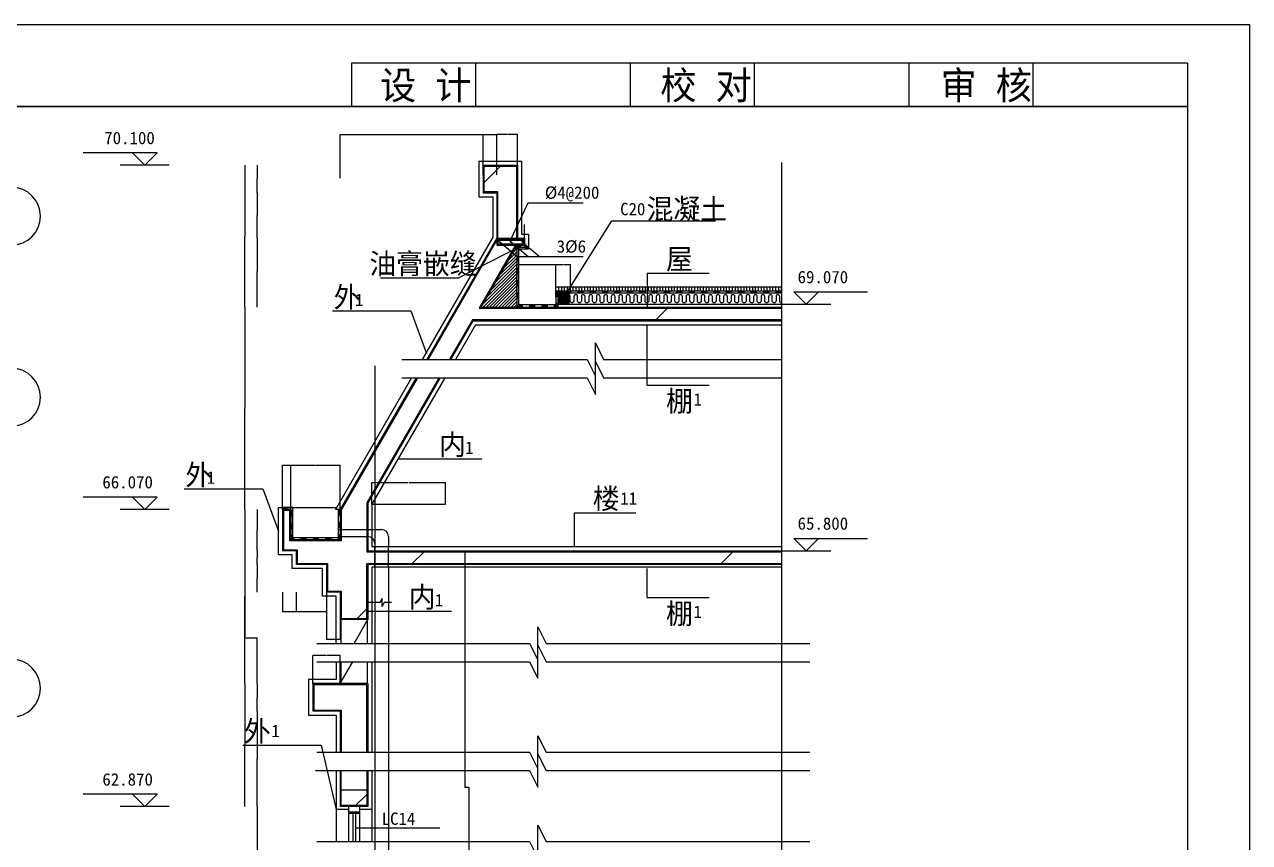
# Model space of a CAD drawing. Header units: metres. Extents: x -1000 to 40857, y 0 to 23917.
# Drawn here: x 17117 to 26018, y 17909 to 23850 of the extents above; entities that cross this region are included whole.
import ezdxf

# ---------------------------------------------------------------- set-up
doc = ezdxf.new("R2010")
doc.units = ezdxf.units.M
for name, color, linetype in [('HA', 43, 'Continuous'), ('PL', 4, 'Continuous'), ('PUB_DIM', 3, 'Continuous'), ('PUB_HATCH', 7, 'Continuous'), ('PUB_TEXT', 142, 'Continuous'), ('PUB_WALL', 255, 'Continuous'), ('S_SURFACE', 43, 'Continuous'), ('STAIR', 2, 'Continuous'), ('SURFACE', 43, 'Continuous'), ('WALL', 7, 'Continuous')]:
    doc.layers.add(name, color=color, linetype=linetype)
doc.dimstyles.get("Standard").update_dxf_attribs({"dimtxt": 2.5, "dimasz": 2.5, "dimexe": 1.25, "dimexo": 0.625, "dimtad": 1, "dimcen": 2.5, "dimazin": 3, "dimtfac": 1, "dimtmove": 0, "dimatfit": 3})
pattern_1 = [(45, (0, 0), (-1122.53, 1122.53), [])]

# ---------------------------------------------------------------- blocks, each defined once
blk = doc.blocks.new('_INDEX1')
blk.add_lwpolyline([(-0.5, 0, 1), (0.5, 0, 1)], format="xyb", close=True)
blk = doc.blocks.new('*D68')
for p, q in [((18717.87, 21797.81), (18717.87, 21062.71)), ((18717.62, 21062.71), (18717.37, 21062.71)), ((18717.87, 20327.6), (18717.87, 21062.71)), ((18717.87, 21062.71), (18717.87, 21062.71)), ((18718.12, 21062.71), (18718.37, 21062.71))]:
    blk.add_line(p, q)
at = {"layer": 'Defpoints'}
for p in [(18717.87, 21797.81), (18717.87, 21062.71), (18717.87, 20327.6)]:
    blk.add_point(p, dxfattribs=at)
at = {"layer": 'PUB_DIM', "insert": (18717.87, 21063.835), "char_height": 1, "attachment_point": 5}
blk.add_mtext('3000', dxfattribs=at)
blk = doc.blocks.new('*D69')
for p, q in [((19641.85, 20365.97), (19641.85, 20522.95)), ((19642.1, 20522.95), (19906.23, 20522.95)), ((19912.23, 20522.95), (20176.36, 20522.95)), ((20176.61, 20365.97), (20176.61, 20522.95))]:
    blk.add_line(p, q)
at = {"layer": 'Defpoints'}
for p in [(19641.85, 20522.95), (19641.85, 20365.97), (20176.61, 20365.97)]:
    blk.add_point(p, dxfattribs=at)
at = {"insert": (19909.23, 20522.95), "char_height": 1, "attachment_point": 5}
blk.add_mtext('534,76', dxfattribs=at)
blk = doc.blocks.new('*D70')
for p, q in [((19310.35, 19266.84), (19211.6, 19266.84)), ((19211.85, 19062.37), (19211.85, 19266.84)), ((19412.1, 19266.84), (19313.35, 19266.84)), ((19411.85, 19062.37), (19411.85, 19266.84))]:
    blk.add_line(p, q)
at = {"layer": 'Defpoints'}
for p in [(19411.85, 19266.84), (19211.85, 19062.37), (19411.85, 19062.37)]:
    blk.add_point(p, dxfattribs=at)
at = {"layer": 'PUB_DIM', "insert": (19311.85, 19266.84), "char_height": 1, "attachment_point": 5}
blk.add_mtext('200', dxfattribs=at)
blk = doc.blocks.new('*D71')
for p, q in [((19311.85, 19727.6), (19311.85, 19383.97)), ((19411.85, 19727.6), (19411.85, 19383.97)), ((19360.35, 19383.97), (19311.6, 19383.97)), ((19412.1, 19383.97), (19363.35, 19383.97))]:
    blk.add_line(p, q)
at = {"layer": 'Defpoints'}
for p in [(19311.85, 19727.6), (19411.85, 19727.6), (19411.85, 19383.97)]:
    blk.add_point(p, dxfattribs=at)
at = {"layer": 'PUB_DIM', "insert": (19361.85, 19383.97), "char_height": 1, "attachment_point": 5}
blk.add_mtext('100', dxfattribs=at)
blk = doc.blocks.new('*D72')
for p, q in [((19051.85, 20327.6), (19051.85, 20649.22)), ((19052.1, 20649.22), (19230.35, 20649.22)), ((19233.35, 20649.22), (19411.6, 20649.22)), ((19411.85, 20327.6), (19411.85, 20649.22))]:
    blk.add_line(p, q)
at = {"layer": 'Defpoints'}
for p in [(19051.85, 20649.22), (19051.85, 20327.6), (19411.85, 20327.6)]:
    blk.add_point(p, dxfattribs=at)
at = {"insert": (19231.85, 20649.22), "char_height": 1, "attachment_point": 5}
blk.add_mtext('360', dxfattribs=at)
blk = doc.blocks.new('*D73')
for p, q in [((18717.87, 20327.6), (18717.87, 19694.98)), ((18717.62, 19694.98), (18717.37, 19694.98)), ((18717.87, 19062.37), (18717.87, 19694.98)), ((18717.87, 19694.98), (18717.87, 19694.98)), ((18718.12, 19694.98), (18718.37, 19694.98))]:
    blk.add_line(p, q)
at = {"layer": 'Defpoints'}
for p in [(18717.87, 20327.6), (18717.87, 19694.98), (18717.87, 19062.37)]:
    blk.add_point(p, dxfattribs=at)
at = {"layer": 'PUB_DIM', "insert": (18717.87, 19696.105), "char_height": 1, "attachment_point": 5}
blk.add_mtext('1900', dxfattribs=at)
blk = doc.blocks.new('*D74')
for p, q in [((18717.87, 19727.6), (18717.87, 19394.98)), ((18718.12, 19394.98), (18760.87, 19394.98)), ((18764.87, 19394.98), (18807.62, 19394.98)), ((18807.87, 19062.37), (18807.87, 19394.98))]:
    blk.add_line(p, q)
at = {"layer": 'Defpoints'}
for p in [(18717.87, 19727.6), (18717.87, 19394.98), (18807.87, 19062.37)]:
    blk.add_point(p, dxfattribs=at)
at = {"layer": 'PUB_DIM', "insert": (18762.87, 19394.98), "char_height": 1, "attachment_point": 5}
blk.add_mtext('1300', dxfattribs=at)
blk = doc.blocks.new('*D75')
for p, q in [((18717.87, 19062.37), (18717.87, 18615.66)), ((18717.62, 18615.66), (18717.37, 18615.66)), ((18717.87, 18168.95), (18717.87, 18615.66)), ((18717.87, 18615.66), (18717.87, 18615.66)), ((18718.12, 18615.66), (18718.37, 18615.66))]:
    blk.add_line(p, q)
at = {"layer": 'Defpoints'}
for p in [(18717.87, 19062.37), (18717.87, 18615.66), (18717.87, 18168.95)]:
    blk.add_point(p, dxfattribs=at)
at = {"layer": 'PUB_DIM', "insert": (18717.87, 18616.785), "char_height": 1, "attachment_point": 5}
blk.add_mtext('1300', dxfattribs=at)
blk = doc.blocks.new('*D76')
for p, q in [((18807.87, 18862.37), (18807.87, 18515.66)), ((18807.62, 18515.66), (18807.37, 18515.66)), ((18807.87, 18168.95), (18807.87, 18515.66)), ((18807.87, 18515.66), (18807.87, 18515.66)), ((18808.12, 18515.66), (18808.37, 18515.66))]:
    blk.add_line(p, q)
at = {"layer": 'Defpoints'}
for p in [(18807.87, 18862.37), (18807.87, 18515.66), (18807.87, 18168.95)]:
    blk.add_point(p, dxfattribs=at)
at = {"layer": 'PUB_DIM', "insert": (18807.87, 18516.785), "char_height": 1, "attachment_point": 5}
blk.add_mtext('1100', dxfattribs=at)
blk = doc.blocks.new('*D77')
for p, q in [((18807.87, 19062.37), (18807.87, 18962.37)), ((18807.62, 18962.37), (18807.37, 18962.37)), ((18807.87, 18862.37), (18807.87, 18962.37)), ((18807.87, 18962.37), (18807.87, 18962.37)), ((18808.12, 18962.37), (18808.37, 18962.37))]:
    blk.add_line(p, q)
at = {"layer": 'Defpoints'}
for p in [(18807.87, 19062.37), (18807.87, 18962.37), (18807.87, 18862.37)]:
    blk.add_point(p, dxfattribs=at)
at = {"layer": 'PUB_DIM', "insert": (18807.87, 18963.495), "char_height": 1, "attachment_point": 5}
blk.add_mtext('0', dxfattribs=at)
blk = doc.blocks.new('*D78')
for p, q in [((18807.87, 20027.6), (18807.87, 19977.6)), ((18807.62, 19977.6), (18807.37, 19977.6)), ((18807.87, 19927.6), (18807.87, 19977.6)), ((18807.87, 19977.6), (18807.87, 19977.6)), ((18808.12, 19977.6), (18808.37, 19977.6))]:
    blk.add_line(p, q)
at = {"layer": 'Defpoints'}
for p in [(18807.87, 20027.6), (18807.87, 19977.6), (18807.87, 19927.6)]:
    blk.add_point(p, dxfattribs=at)
at = {"layer": 'PUB_DIM', "insert": (18807.87, 19978.725), "char_height": 1, "attachment_point": 5}
blk.add_mtext('100', dxfattribs=at)
blk = doc.blocks.new('*D79')
for p, q in [((18807.87, 19927.6), (18807.87, 19827.6)), ((18807.62, 19827.6), (18807.37, 19827.6)), ((18807.87, 19727.6), (18807.87, 19827.6)), ((18807.87, 19827.6), (18807.87, 19827.6)), ((18808.12, 19827.6), (18808.37, 19827.6))]:
    blk.add_line(p, q)
at = {"layer": 'Defpoints'}
for p in [(18807.87, 19927.6), (18807.87, 19827.6), (18807.87, 19727.6)]:
    blk.add_point(p, dxfattribs=at)
at = {"layer": 'PUB_DIM', "insert": (18807.87, 19828.725), "char_height": 1, "attachment_point": 5}
blk.add_mtext('200', dxfattribs=at)
blk = doc.blocks.new('*D80')
for p, q in [((18991.85, 19727.6), (18991.85, 19583.45)), ((19091.85, 19727.6), (19091.85, 19583.45)), ((19040.35, 19583.45), (18991.6, 19583.45)), ((19092.1, 19583.45), (19043.35, 19583.45))]:
    blk.add_line(p, q)
at = {"layer": 'Defpoints'}
for p in [(18991.85, 19727.6), (19091.85, 19727.6), (19091.85, 19583.45)]:
    blk.add_point(p, dxfattribs=at)
at = {"layer": 'PUB_DIM', "insert": (19041.85, 19583.45), "char_height": 1, "attachment_point": 5}
blk.add_mtext('100', dxfattribs=at)
blk = doc.blocks.new('*D81')
for p, q in [((19091.85, 19727.6), (19091.85, 19583.45)), ((19311.85, 19727.6), (19311.85, 19583.45)), ((19200.35, 19583.45), (19091.6, 19583.45)), ((19312.1, 19583.45), (19203.35, 19583.45))]:
    blk.add_line(p, q)
at = {"layer": 'Defpoints'}
for p in [(19091.85, 19727.6), (19311.85, 19727.6), (19311.85, 19583.45)]:
    blk.add_point(p, dxfattribs=at)
at = {"layer": 'PUB_DIM', "insert": (19201.85, 19583.45), "char_height": 1, "attachment_point": 5}
blk.add_mtext('220', dxfattribs=at)
blk = doc.blocks.new('*D82')
for p, q in [((18807.87, 20327.6), (18807.87, 20177.6)), ((18807.62, 20177.6), (18807.37, 20177.6)), ((18807.87, 20027.6), (18807.87, 20177.6)), ((18807.87, 20177.6), (18807.87, 20177.6)), ((18808.12, 20177.6), (18808.37, 20177.6))]:
    blk.add_line(p, q)
at = {"layer": 'Defpoints'}
for p in [(18807.87, 20327.6), (18807.87, 20177.6), (18807.87, 20027.6)]:
    blk.add_point(p, dxfattribs=at)
at = {"layer": 'PUB_DIM', "insert": (18807.87, 20178.725), "char_height": 1, "attachment_point": 5}
blk.add_mtext('300', dxfattribs=at)
blk = doc.blocks.new('*D83')
for p, q in [((18991.85, 20327.6), (18991.85, 20649.22)), ((18992.1, 20649.22), (19020.85, 20649.22)), ((19022.85, 20649.22), (19051.6, 20649.22)), ((19051.85, 20327.6), (19051.85, 20649.22))]:
    blk.add_line(p, q)
at = {"layer": 'Defpoints'}
for p in [(18991.85, 20649.22), (18991.85, 20327.6), (19051.85, 20327.6)]:
    blk.add_point(p, dxfattribs=at)
at = {"insert": (19021.85, 20649.22), "char_height": 1, "attachment_point": 5}
blk.add_mtext('60', dxfattribs=at)
blk = doc.blocks.new('*D84')
for p, q in [((19411.85, 22733.05), (19411.85, 23050.36)), ((19412.1, 23050.36), (19928.605, 23050.36)), ((19932.605, 23050.36), (20449.11, 23050.36)), ((20449.36, 22857.81), (20449.36, 23050.36))]:
    blk.add_line(p, q)
at = {"layer": 'Defpoints'}
for p in [(19411.85, 23050.36), (20449.36, 22857.81), (19411.85, 22733.05)]:
    blk.add_point(p, dxfattribs=at)
at = {"layer": 'PUB_DIM', "insert": (19930.605, 23050.36), "char_height": 1, "attachment_point": 5}
blk.add_mtext('1921', dxfattribs=at)
blk = doc.blocks.new('*D85')
for p, q in [((18717.87, 22827.81), (18717.87, 22312.81)), ((18717.62, 22312.81), (18717.37, 22312.81)), ((18717.87, 21797.81), (18717.87, 22312.81)), ((18717.87, 22312.81), (18717.87, 22312.81)), ((18718.12, 22312.81), (18718.37, 22312.81))]:
    blk.add_line(p, q)
at = {"layer": 'Defpoints'}
for p in [(18717.87, 22827.81), (18717.87, 22312.81), (18717.87, 21797.81)]:
    blk.add_point(p, dxfattribs=at)
at = {"layer": 'PUB_DIM', "insert": (18717.87, 22313.935), "char_height": 1, "attachment_point": 5}
blk.add_mtext('1030', dxfattribs=at)
blk = doc.blocks.new('*D86')
for p, q in [((18807.87, 22627.81), (18807.87, 22462.81)), ((18807.62, 22462.81), (18807.37, 22462.81)), ((18807.87, 22297.81), (18807.87, 22462.81)), ((18807.87, 22462.81), (18807.87, 22462.81)), ((18808.12, 22462.81), (18808.37, 22462.81))]:
    blk.add_line(p, q)
at = {"layer": 'Defpoints'}
for p in [(18807.87, 22627.81), (18807.87, 22462.81), (18807.87, 22297.81)]:
    blk.add_point(p, dxfattribs=at)
at = {"layer": 'PUB_DIM', "insert": (18807.87, 22463.935), "char_height": 1, "attachment_point": 5}
blk.add_mtext('330', dxfattribs=at)
blk = doc.blocks.new('*D87')
for p, q in [((18807.87, 22297.81), (18807.87, 22054.87)), ((18807.62, 22054.87), (18807.37, 22054.87)), ((18807.87, 21797.81), (18807.87, 22054.87)), ((18807.87, 22054.87), (18807.87, 22054.87)), ((18808.12, 22054.87), (18808.37, 22054.87))]:
    blk.add_line(p, q)
at = {"layer": 'Defpoints'}
for p in [(18807.87, 22297.81), (18807.87, 22054.87), (18807.87, 21797.81)]:
    blk.add_point(p, dxfattribs=at)
at = {"layer": 'PUB_DIM', "insert": (18807.87, 22055.995), "char_height": 1, "attachment_point": 5}
blk.add_mtext('500', dxfattribs=at)
blk = doc.blocks.new('*D88')
for p, q in [((18807.87, 22827.81), (18807.87, 22730.23)), ((18807.62, 22730.23), (18807.37, 22730.23)), ((18807.87, 22627.81), (18807.87, 22730.23)), ((18807.87, 22730.23), (18807.87, 22730.23)), ((18808.12, 22730.23), (18808.37, 22730.23))]:
    blk.add_line(p, q)
at = {"layer": 'Defpoints'}
for p in [(18807.87, 22827.81), (18807.87, 22730.23), (18807.87, 22627.81)]:
    blk.add_point(p, dxfattribs=at)
at = {"layer": 'PUB_DIM', "insert": (18807.87, 22731.355), "char_height": 1, "attachment_point": 5}
blk.add_mtext('200', dxfattribs=at)
blk = doc.blocks.new('*D89')
for p, q in [((20749.11, 22397.38), (20748.86, 22397.38)), ((20749.36, 22297.81), (20749.36, 22397.38)), ((20749.36, 22247.81), (20749.36, 22397.38)), ((20749.36, 22397.38), (20749.36, 22397.38)), ((20749.61, 22397.38), (20749.86, 22397.38))]:
    blk.add_line(p, q)
at = {"layer": 'Defpoints'}
for p in [(20749.36, 22397.38), (20749.36, 22297.81), (20749.36, 22247.81)]:
    blk.add_point(p, dxfattribs=at)
at = {"layer": 'PUB_DIM', "insert": (20749.36, 22398.505), "char_height": 1, "attachment_point": 5}
blk.add_mtext('50', dxfattribs=at)
blk = doc.blocks.new('*D90')
for p, q in [((20834.69, 22103.95), (20693.44, 22103.95)), ((20693.69, 21869.5), (20693.69, 22103.95)), ((20978.94, 22103.95), (20837.69, 22103.95)), ((20978.69, 21869.5), (20978.69, 22103.95))]:
    blk.add_line(p, q)
at = {"layer": 'Defpoints'}
for p in [(20978.69, 22103.95), (20693.69, 21869.5), (20978.69, 21869.5)]:
    blk.add_point(p, dxfattribs=at)
at = {"layer": 'PUB_DIM', "insert": (20836.19, 22103.95), "char_height": 1, "attachment_point": 5}
blk.add_mtext('300', dxfattribs=at)
blk = doc.blocks.new('*D91')
for p, q in [((20449.36, 22758.18), (20449.36, 23050.44)), ((20449.61, 23050.44), (20497.86, 23050.44)), ((20500.86, 23050.44), (20549.11, 23050.44)), ((20549.36, 22758.18), (20549.36, 23050.44))]:
    blk.add_line(p, q)
at = {"layer": 'Defpoints'}
for p in [(20449.36, 23050.44), (20449.36, 22758.18), (20549.36, 22758.18)]:
    blk.add_point(p, dxfattribs=at)
at = {"layer": 'PUB_DIM', "insert": (20499.36, 23050.44), "char_height": 1, "attachment_point": 5}
blk.add_mtext('100', dxfattribs=at)
blk = doc.blocks.new('*D92')
for p, q in [((20622.86, 23050.36), (20549.11, 23050.36)), ((20549.36, 22758.18), (20549.36, 23050.36)), ((20699.61, 23050.36), (20625.86, 23050.36)), ((20699.36, 22758.18), (20699.36, 23050.36))]:
    blk.add_line(p, q)
at = {"layer": 'Defpoints'}
for p in [(20699.36, 23050.36), (20549.36, 22758.18), (20699.36, 22758.18)]:
    blk.add_point(p, dxfattribs=at)
at = {"layer": 'PUB_DIM', "insert": (20624.36, 23050.36), "char_height": 1, "attachment_point": 5}
blk.add_mtext('150', dxfattribs=at)
blk = doc.blocks.new('*D93')
for p, q in [((18807.87, 18168.95), (18807.87, 17813.23)), ((18807.62, 17813.23), (18807.37, 17813.23)), ((18807.87, 17457.51), (18807.87, 17813.23)), ((18807.87, 17813.23), (18807.87, 17813.23)), ((18808.12, 17813.23), (18808.37, 17813.23))]:
    blk.add_line(p, q)
at = {"layer": 'Defpoints'}
for p in [(18807.87, 18168.95), (18807.87, 17813.23), (18807.87, 17457.51)]:
    blk.add_point(p, dxfattribs=at)
at = {"layer": 'PUB_DIM', "insert": (18807.87, 17814.355), "char_height": 1, "attachment_point": 5}
blk.add_mtext('1500', dxfattribs=at)
blk = doc.blocks.new('*D100')
for p, q in [((20317.43, 20027.6), (20317.43, 18307.55)), ((20330.43, 18307.55), (20317.18, 18307.55)), ((20347.68, 18307.55), (20334.43, 18307.55)), ((20347.43, 16587.51), (20347.43, 18307.55))]:
    blk.add_line(p, q)
at = {"layer": 'Defpoints'}
for p in [(20317.43, 20027.6), (20347.43, 18307.55), (20347.43, 16587.51)]:
    blk.add_point(p, dxfattribs=at)
at = {"insert": (20332.43, 18307.55), "char_height": 1, "attachment_point": 5}
blk.add_mtext('5000', dxfattribs=at)
blk = doc.blocks.new('*D258')
for p, q in [((20978.69, 21914.5), (20978.69, 22105.95)), ((20978.94, 22105.95), (21029.76, 22105.95)), ((21032.76, 22105.95), (21083.58, 22105.95)), ((21083.83, 21912.81), (21083.83, 22105.95))]:
    blk.add_line(p, q)
at = {"layer": 'Defpoints'}
for p in [(20978.69, 22105.95), (20978.69, 21914.5), (21083.83, 21912.81)]:
    blk.add_point(p, dxfattribs=at)
at = {"layer": 'PUB_DIM', "insert": (21031.26, 22105.95), "char_height": 1, "attachment_point": 5}
blk.add_mtext('200', dxfattribs=at)

msp = doc.modelspace()

# ---------------------------------------------------------------- hatches: boundary and pattern name
h = msp.add_hatch()
h.set_pattern_fill('HONEY', scale=20)
h.paths.add_polyline_path([(20708.69, 22225.42), (20708.69, 22223.12), (20714.97, 22217.81), (20779.36, 22217.81), (20749.36, 22247.81), (20698.89, 22247.81), (20693.69, 22238.81), (20693.69, 22235.8), (20701.19, 22229.46), (20701.19, 22240.31), (20723.58, 22240.31)])
h.paths.add_polyline_path([(20708.69, 22225.42), (20716.08, 22232.81), (20708.69, 22232.81)])
h.paths.add_polyline_path([(20708.69, 22223.12), (20708.69, 22217.81), (20714.97, 22217.81)])
h = msp.add_hatch()
h.set_pattern_fill('HONEY')
h.paths.add_polyline_path([(20993.69, 21912.81), (20993.69, 21817.81), (21073.69, 21817.81), (21073.69, 21912.81)])
at = {"layer": 'HA'}
h = msp.add_hatch(dxfattribs=at)
h.set_pattern_fill('AN31C', scale=500)
h.set_pattern_definition(pattern_1)
h.paths.add_polyline_path([(20699.36, 22827.81), (20449.36, 22827.81), (20449.36, 22627.81), (20549.36, 22627.81), (20549.36, 22297.81), (20667.63, 22297.81), (20699.36, 22324.63)])
h.paths.add_polyline_path([(20662.17, 22193.22), (20597.57, 22247.81), (20549.36, 22247.81), (20549.36, 22297.81), (20040.7, 21416.79), (20213.9, 21416.79), (20376.15, 21697.81), (22618.81, 21697.81), (22618.81, 21797.81), (20433.89, 21797.81)])
h.paths.add_polyline_path([(20699.36, 22324.63), (20667.63, 22297.81), (20699.36, 22297.81)])
h.paths.add_polyline_path([(20689.03, 22239.74), (20679.48, 22247.81), (20597.57, 22247.81), (20662.17, 22193.22)])
h = msp.add_hatch(dxfattribs=at)
h.set_pattern_fill('ANSI31', scale=5)
h.paths.add_polyline_path([(20433.89, 21797.81), (20693.69, 21797.81), (20693.69, 22166.57), (20662.17, 22193.22)])
h.paths.add_polyline_path([(20662.17, 22193.22), (20693.69, 22166.57), (20693.69, 22235.8), (20689.03, 22239.74)])
h = msp.add_hatch(dxfattribs=at)
h.set_pattern_fill('AN31C', scale=500)
h.set_pattern_definition(pattern_1)
h.paths.add_polyline_path([(19411.85, 20327.6), (19411.85, 20181.35), (19611.85, 20181.35), (19611.85, 20374.01), (20136.64, 21282.97), (19963.43, 21282.97)])
h.paths.add_polyline_path([(19051.85, 20107.6), (19051.85, 20327.6), (18991.85, 20327.6), (18991.85, 20027.6), (19091.85, 20027.6), (19091.85, 19927.6), (19311.85, 19927.6), (19311.85, 19727.6), (19411.85, 19727.6), (19411.85, 19527.6), (19611.85, 19527.6), (19611.85, 19927.6), (19661.85, 19927.6), (19661.85, 20027.6), (19611.85, 20027.6), (19611.85, 20131.35), (19411.85, 20131.35), (19411.85, 20107.6)])
h.paths.add_polyline_path([(19611.85, 20131.35), (19611.85, 20181.35), (19411.85, 20181.35), (19411.85, 20131.35)])
h.paths.add_polyline_path([(22618.81, 19927.6), (22618.81, 20027.6), (19761.85, 20027.6), (19761.85, 19927.6)])
h.paths.add_polyline_path([(19761.85, 19927.6), (19761.85, 20027.6), (19661.85, 20027.6), (19661.85, 19927.6)])
h = msp.add_hatch(dxfattribs=at)
h.set_pattern_fill('AN31C', scale=500)
h.set_pattern_definition(pattern_1)
h.paths.add_polyline_path([(19411.85, 18862.37), (19411.85, 18564.17), (19611.85, 18564.17), (19611.85, 19062.37), (19211.85, 19062.37), (19211.85, 18862.37)])
h = msp.add_hatch(dxfattribs=at)
h.set_pattern_fill('AN31C', scale=500)
h.set_pattern_definition(pattern_1)
h.paths.add_polyline_path([(19411.85, 18288.95), (19611.85, 18288.95), (19611.85, 18430.35), (19411.85, 18430.35)])
h = msp.add_hatch(dxfattribs=at)
h.set_pattern_fill('AN33C', scale=100)
h.set_pattern_definition([(45, (0, 0), (-224.5064, 224.5064), [])])
h.paths.add_polyline_path([(19411.85, 18288.95), (19411.85, 18168.95), (19611.85, 18168.95), (19611.85, 18288.95)])

# ---------------------------------------------------------------- linework, layer by layer
for p, q in [((25568.39, 23569.25), (19493.39, 23569.25)), ((19493.39, 23569.25), (19493.39, 23254.25)), ((20393.39, 23569.25), (20393.39, 23254.25)), ((21518.39, 23569.25), (21518.39, 23254.25)), ((22418.39, 23569.25), (22418.39, 23254.25)), ((23543.39, 23569.25), (23543.39, 23254.25)), ((24443.39, 23569.25), (24443.39, 23254.25)), ((25568.39, 23569.25), (25568.39, 23254.25)), ((25568.39, 23254.25), (13103.39, 23254.25)), ((20419.36, 22857.81), (20729.36, 22857.81)), ((20419.36, 22857.81), (20419.36, 22597.81)), ((20729.36, 22857.81), (20729.36, 22327.81)), ((20419.36, 22597.81), (20519.36, 22597.81)), ((20519.36, 22597.81), (20519.36, 22305.85)), ((20519.36, 22305.85), (20006.06, 21416.79)), ((20729.36, 22327.81), (20779.36, 22327.81)), ((20779.36, 22327.81), (20779.36, 22217.81)), ((20693.69, 22247.81), (20693.69, 21797.81)), ((20779.36, 22217.81), (20708.69, 22217.81)), ((20779.36, 22217.81), (20749.36, 22247.81)), ((21642.32, 22043.53), (21642.32, 21797.81)), ((20993.69, 21912.81), (20993.69, 21797.81)), ((21073.69, 21912.81), (21073.69, 21817.81)), ((19925.55, 21769.16), (20039.45, 21461.1)), ((20393.47, 21667.81), (20245.66, 21411.79)), ((20393.47, 21667.81), (22618.81, 21667.81)), ((21642.32, 21230.66), (21642.32, 21667.81)), ((19928.79, 21282.97), (19377.21, 20327.6)), ((20171.28, 21282.97), (19641.85, 20365.97)), ((18847.95, 20478.15), (18961.85, 20170.1)), ((18961.85, 20342.6), (19385.87, 20342.6)), ((19411.85, 20327.6), (19377.21, 20327.6)), ((19641.85, 20365.97), (20176.61, 20365.97)), ((19641.85, 20365.97), (19641.85, 20057.6)), ((21110.11, 20303.32), (21110.11, 20057.6)), ((19396.85, 20181.35), (19611.85, 20181.35)), ((19396.85, 20131.35), (19611.85, 20131.35)), ((19641.85, 20057.6), (22618.81, 20057.6)), ((19661.85, 20081.35), (19661.85, 20047.6)), ((19661.85, 19907.6), (19661.85, 20047.6)), ((19761.85, 19907.6), (19761.85, 20047.6)), ((22618.81, 19907.6), (19641.85, 19907.6)), ((19641.85, 19907.6), (19641.85, 19355.01)), ((21642.32, 19687.26), (21642.32, 19899.72)), ((19641.85, 19221.18), (19641.85, 18564.17)), ((19273.44, 18616.19), (19381.85, 18148.95)), ((19641.85, 18430.35), (19641.85, 18148.95)), ((19471.85, 18168.95), (19471.85, 18118.95)), ((19551.85, 18168.95), (19551.85, 18118.95)), ((19471.85, 18148.95), (19381.85, 18148.95)), ((19551.85, 18128.95), (19471.85, 18128.95)), ((19471.85, 18118.95), (19471.85, 17915.49)), ((19551.85, 18118.95), (19471.85, 18118.95)), ((19501.85, 18118.95), (19501.85, 17915.49)), ((19521.85, 18118.95), (19521.85, 17915.49)), ((19641.85, 18148.95), (19551.85, 18148.95)), ((19551.85, 18118.95), (19551.85, 17915.49))]:
    msp.add_line(p, q)
for points in [[(12653.39, 23849.94), (26018.39, 23849.94), (26018.39, 4949.94), (12653.39, 4949.94)], [(13103.39, 23254.25), (25568.39, 23254.25), (25568.39, 5399.94), (13103.39, 5399.94)]]:
    msp.add_lwpolyline(points, close=True)
for points in [[(25568.39, 23254.25), (25568.39, 5399.94), (13103.39, 5399.94), (13103.39, 23254.25), (25568.39, 23254.25)], [(19381.85, 19355.01), (19381.85, 19697.6), (19281.85, 19697.6), (19281.85, 19897.6), (19061.85, 19897.6), (19061.85, 19997.6), (18961.85, 19997.6), (18961.85, 20342.6)], [(19415.35, 19527.6), (19415.35, 19355.01)], [(19608.35, 19527.6), (19608.35, 19355.01)], [(19381.85, 19221.18), (19381.85, 19092.37), (19181.85, 19092.37), (19181.85, 18832.37), (19381.85, 18832.37), (19381.85, 18564.17)], [(19415.35, 19221.18), (19415.35, 19062.37)], [(19608.35, 19221.18), (19608.35, 19062.37)], [(19381.85, 18430.35), (19381.85, 18148.95)]]:
    msp.add_lwpolyline(points)
msp.add_arc((19611.85, 20081.35), 50, 0, 90)
for p, q in [((19661.7, 21371.33), (19661.7, 14696.1)), ((19512.21, 19355.01), (19611.85, 19527.6)), ((19411.85, 19062.37), (19503.54, 19221.18)), ((19641.85, 18148.95), (19641.85, 17915.49))]:
    msp.add_line(p, q, dxfattribs=at)
msp.add_lwpolyline([(19381.85, 18148.95), (19381.85, 17915.49)], dxfattribs=at)
at = {"layer": 'PL'}
msp.add_lwpolyline([(20554.36, 22271.27), (20554.36, 22280.37, -0.41), (20556.36, 22282.37), (20742.36, 22282.37, -0.41), (20744.36, 22280.37), (20744.36, 22271.27)], format="xyb", dxfattribs=at)
for points in [[(20560.55, 22272.81, 1), (20567.55, 22272.81, 1)], [(20645.86, 22272.81, 1), (20652.86, 22272.81, 1)], [(20731.17, 22272.81, 1), (20738.17, 22272.81, 1)]]:
    msp.add_lwpolyline(points, format="xyb", close=True, dxfattribs=at)
at = {"layer": 'PUB_DIM'}
for p, q in [((17901.07, 22917.81), (17544.5, 22917.81)), ((17901.07, 22917.81), (17991.07, 22827.81)), ((18081.07, 22917.81), (17901.07, 22917.81)), ((17991.07, 22827.81), (18081.07, 22917.81)), ((18169.36, 22827.81), (17812.79, 22827.81)), ((22707.1, 21907.81), (22887.1, 21907.81)), ((22797.1, 21817.81), (22707.1, 21907.81)), ((22887.1, 21907.81), (22797.1, 21817.81)), ((22887.1, 21907.81), (23243.67, 21907.81)), ((22618.81, 21817.81), (22975.38, 21817.81)), ((17901.07, 20417.6), (17544.5, 20417.6)), ((17901.07, 20417.6), (17991.07, 20327.6)), ((18081.07, 20417.6), (17901.07, 20417.6)), ((17991.07, 20327.6), (18081.07, 20417.6)), ((18169.36, 20327.6), (17812.79, 20327.6)), ((22707.1, 20117.6), (22887.1, 20117.6)), ((22797.1, 20027.6), (22707.1, 20117.6)), ((22887.1, 20117.6), (22797.1, 20027.6)), ((22887.1, 20117.6), (23243.67, 20117.6)), ((22618.81, 20027.6), (22975.38, 20027.6)), ((17901.07, 18258.95), (17544.5, 18258.95)), ((18081.07, 18258.95), (17901.07, 18258.95)), ((17901.07, 18258.95), (17991.07, 18168.95)), ((17991.07, 18168.95), (18081.07, 18258.95)), ((18169.36, 18168.95), (17812.79, 18168.95))]:
    msp.add_line(p, q, dxfattribs=at)
at = {"layer": 'PUB_HATCH'}
for p, q in [((20978.69, 21912.81), (20978.69, 21942.81)), ((20999.72, 21912.81), (20999.72, 21942.81)), ((21020.75, 21912.81), (21020.75, 21942.81)), ((21041.78, 21912.81), (21041.78, 21942.81)), ((21062.8, 21912.81), (21062.8, 21942.81)), ((21083.83, 21912.81), (21083.83, 21942.81)), ((21104.86, 21912.81), (21104.86, 21942.81)), ((21125.88, 21912.81), (21125.88, 21942.81)), ((21146.91, 21912.81), (21146.91, 21942.81)), ((21167.94, 21912.81), (21167.94, 21942.81)), ((21188.97, 21912.81), (21188.97, 21942.81)), ((21209.99, 21912.81), (21209.99, 21942.81)), ((21231.02, 21912.81), (21231.02, 21942.81)), ((21252.05, 21912.81), (21252.05, 21942.81)), ((21273.07, 21912.81), (21273.07, 21942.81)), ((21294.1, 21912.81), (21294.1, 21942.81)), ((21315.13, 21912.81), (21315.13, 21942.81)), ((21336.16, 21912.81), (21336.16, 21942.81)), ((21357.18, 21912.81), (21357.18, 21942.81)), ((21378.21, 21912.81), (21378.21, 21942.81)), ((21399.24, 21912.81), (21399.24, 21942.81)), ((21420.26, 21912.81), (21420.26, 21942.81)), ((21441.29, 21912.81), (21441.29, 21942.81)), ((21462.32, 21912.81), (21462.32, 21942.81)), ((21483.35, 21912.81), (21483.35, 21942.81)), ((21504.37, 21912.81), (21504.37, 21942.81)), ((21525.4, 21912.81), (21525.4, 21942.81)), ((21546.43, 21912.81), (21546.43, 21942.81)), ((21567.45, 21912.81), (21567.45, 21942.81)), ((21588.48, 21912.81), (21588.48, 21942.81)), ((21609.51, 21912.81), (21609.51, 21942.81)), ((21630.54, 21912.81), (21630.54, 21942.81)), ((21651.56, 21912.81), (21651.56, 21942.81)), ((21672.59, 21912.81), (21672.59, 21942.81)), ((21693.62, 21912.81), (21693.62, 21942.81)), ((21714.64, 21912.81), (21714.64, 21942.81)), ((21735.67, 21912.81), (21735.67, 21942.81)), ((21756.7, 21912.81), (21756.7, 21942.81)), ((21777.73, 21912.81), (21777.73, 21942.81)), ((21798.75, 21912.81), (21798.75, 21942.81)), ((21819.78, 21912.81), (21819.78, 21942.81)), ((21840.81, 21912.81), (21840.81, 21942.81)), ((21861.83, 21912.81), (21861.83, 21942.81)), ((21882.86, 21912.81), (21882.86, 21942.81)), ((21903.89, 21912.81), (21903.89, 21942.81)), ((21924.92, 21912.81), (21924.92, 21942.81)), ((21945.94, 21912.81), (21945.94, 21942.81)), ((21966.97, 21912.81), (21966.97, 21942.81)), ((21988, 21912.81), (21988, 21942.81)), ((22009.02, 21912.81), (22009.02, 21942.81)), ((22030.05, 21912.81), (22030.05, 21942.81)), ((22051.08, 21912.81), (22051.08, 21942.81)), ((22072.11, 21912.81), (22072.11, 21942.81)), ((22093.13, 21912.81), (22093.13, 21942.81)), ((22114.16, 21912.81), (22114.16, 21942.81)), ((22135.19, 21912.81), (22135.19, 21942.81)), ((22156.21, 21912.81), (22156.21, 21942.81)), ((22177.24, 21912.81), (22177.24, 21942.81)), ((22198.27, 21912.81), (22198.27, 21942.81)), ((22219.3, 21912.81), (22219.3, 21942.81)), ((22240.32, 21912.81), (22240.32, 21942.81)), ((22261.35, 21912.81), (22261.35, 21942.81)), ((22282.38, 21912.81), (22282.38, 21942.81)), ((22303.4, 21912.81), (22303.4, 21942.81)), ((22324.43, 21912.81), (22324.43, 21942.81)), ((22345.46, 21912.81), (22345.46, 21942.81)), ((22366.49, 21912.81), (22366.49, 21942.81)), ((22387.51, 21912.81), (22387.51, 21942.81)), ((22408.54, 21912.81), (22408.54, 21942.81)), ((22429.57, 21912.81), (22429.57, 21942.81)), ((22450.59, 21912.81), (22450.59, 21942.81)), ((22471.62, 21912.81), (22471.62, 21942.81)), ((22492.65, 21912.81), (22492.65, 21942.81)), ((22513.68, 21912.81), (22513.68, 21942.81)), ((22534.7, 21912.81), (22534.7, 21942.81)), ((22555.73, 21912.81), (22555.73, 21942.81)), ((22576.76, 21912.81), (22576.76, 21942.81)), ((22597.78, 21912.81), (22597.78, 21942.81)), ((22618.81, 21912.81), (22618.81, 21942.81))]:
    msp.add_line(p, q, dxfattribs=at)
at = {"layer": 'PUB_TEXT'}
for p, q in [((20649.36, 22282.37), (20777.87, 22555.66)), ((20777.87, 22555.66), (21176.49, 22555.66)), ((21036.93, 21866.15), (21385.03, 22424.12)), ((21385.03, 22424.12), (22139.24, 22424.12)), ((20570.18, 22270.97), (20695.97, 22164.65)), ((20649.36, 22273.28), (20777.87, 22164.65)), ((20733.8, 22270.97), (20859.59, 22164.65)), ((20723.58, 22240.31), (20274.1, 22009.44)), ((20695.97, 22164.65), (21176.49, 22164.65)), ((19703.58, 22009.44), (20274.1, 22009.44)), ((21642.32, 22043.53), (22092.14, 22043.53)), ((19355.03, 21769.16), (19925.55, 21769.16)), ((21642.32, 21230.66), (22092.14, 21230.66)), ((19832.15, 20695.58), (20439.67, 20695.58)), ((18277.43, 20478.15), (18847.95, 20478.15)), ((21110.11, 20303.32), (21559.92, 20303.32)), ((19611.85, 20181.35), (19711.85, 20181.35)), ((19761.85, 20131.35), (19761.85, 20047.6)), ((19661.85, 19907.6), (19661.85, 14686.28)), ((19761.85, 19907.6), (19761.85, 19651.94)), ((19761.85, 19779.77), (19761.85, 14606.42)), ((21642.32, 19687.26), (22092.14, 19687.26)), ((19612.64, 19587.62), (20220.16, 19587.62)), ((18702.92, 18616.19), (19273.44, 18616.19)), ((19527.81, 18013.94), (20135.33, 18013.94))]:
    msp.add_line(p, q, dxfattribs=at)
msp.add_arc((19711.85, 20131.35), 50, 0, 90, dxfattribs=at)
at = {"layer": 'PUB_WALL'}
for p, q in [((19963.43, 21282.97), (19411.85, 20327.6)), ((20136.64, 21282.97), (19611.85, 20374.01)), ((18991.85, 20327.6), (18991.85, 20027.6)), ((19051.85, 20327.6), (18991.85, 20327.6)), ((19051.85, 20327.6), (19051.85, 20107.6)), ((19411.85, 20327.6), (19411.85, 20107.6)), ((19611.85, 20374.01), (19611.85, 20027.6)), ((19091.85, 20027.6), (18991.85, 20027.6)), ((19411.85, 20107.6), (19051.85, 20107.6)), ((19091.85, 20027.6), (19091.85, 19927.6)), ((19611.85, 20027.6), (22618.81, 20027.6)), ((19311.85, 19927.6), (19091.85, 19927.6)), ((19311.85, 19927.6), (19311.85, 19727.6)), ((19611.85, 19927.6), (19611.85, 19527.6)), ((22618.81, 19927.6), (19611.85, 19927.6)), ((19411.85, 19727.6), (19311.85, 19727.6)), ((19411.85, 19727.6), (19411.85, 19527.6)), ((19611.85, 19527.6), (19411.85, 19527.6)), ((19211.85, 19062.37), (19211.85, 18862.37)), ((19611.85, 19062.37), (19211.85, 19062.37)), ((19611.85, 19062.37), (19611.85, 18564.17)), ((19411.85, 18862.37), (19211.85, 18862.37)), ((19411.85, 18862.37), (19411.85, 18564.17)), ((19411.85, 18430.35), (19411.85, 18168.95)), ((19611.85, 18430.35), (19611.85, 18168.95)), ((19611.85, 18288.95), (19411.85, 18288.95)), ((19611.85, 18168.95), (19411.85, 18168.95))]:
    msp.add_line(p, q, dxfattribs=at)
for points in [[(20047.19, 21413.04), (20556.86, 22295.8), (20556.86, 22635.31), (20456.86, 22635.31), (20456.86, 22820.31), (20691.86, 22820.31), (20691.86, 22297.81)], [(20687.2, 22251.56), (20420.9, 21790.31), (22618.81, 21790.31)], [(22618.81, 21705.31), (20371.82, 21705.31), (20207.41, 21420.54)], [(19969.93, 21279.22), (19419.35, 20325.59), (19419.35, 20100.1), (19044.35, 20100.1), (19044.35, 20320.1), (18999.35, 20320.1), (18999.35, 20035.1), (19099.35, 20035.1), (19099.35, 19935.1), (19319.35, 19935.1), (19319.35, 19735.1), (19419.35, 19735.1), (19419.35, 19535.1), (19604.35, 19535.1), (19604.35, 19935.1), (22618.81, 19935.1)], [(20130.14, 21286.72), (19604.35, 20376.02), (19604.35, 20020.1), (22618.81, 20020.1)], [(19604.35, 18564.17), (19604.35, 19054.87), (19219.35, 19054.87), (19219.35, 18869.87), (19419.35, 18869.87), (19419.35, 18564.17)], [(19604.35, 18430.35), (19604.35, 18176.45), (19419.35, 18176.45), (19419.35, 18430.35)], [(19611.85, 18288.95), (19411.85, 18288.95)]]:
    msp.add_lwpolyline(points, dxfattribs=at)
msp.add_lwpolyline([(20556.86, 22255.31), (20556.86, 22290.31), (20741.86, 22290.31), (20741.86, 22255.31)], close=True, dxfattribs=at)
at = {"layer": 'S_SURFACE'}
for p, q in [((22618.81, 21897.81), (21073.69, 21897.81)), ((20993.69, 21817.81), (22618.81, 21817.81))]:
    msp.add_line(p, q, dxfattribs=at)
msp.add_lwpolyline([(22618.81, 21828.21, -0.41), (22605.21, 21841.81), (22605.21, 21873.81, 1), (22578.01, 21873.81), (22578.01, 21841.81, -1), (22550.81, 21841.81), (22550.81, 21873.81, 1), (22523.61, 21873.81), (22523.61, 21841.81, -1), (22496.41, 21841.81), (22496.41, 21873.81, 1), (22469.21, 21873.81), (22469.21, 21841.81, -1), (22442.01, 21841.81), (22442.01, 21873.81, 1), (22414.81, 21873.81), (22414.81, 21841.81, -1), (22387.61, 21841.81), (22387.61, 21873.81, 1), (22360.41, 21873.81), (22360.41, 21841.81, -1), (22333.21, 21841.81), (22333.21, 21873.81, 1), (22306.01, 21873.81), (22306.01, 21841.81, -1), (22278.81, 21841.81), (22278.81, 21873.81, 1), (22251.61, 21873.81), (22251.61, 21841.81, -1), (22224.41, 21841.81), (22224.41, 21873.81, 1), (22197.21, 21873.81), (22197.21, 21841.81, -1), (22170.01, 21841.81), (22170.01, 21873.81, 1), (22142.81, 21873.81), (22142.81, 21841.81, -1), (22115.61, 21841.81), (22115.61, 21873.81, 1), (22088.41, 21873.81), (22088.41, 21841.81, -1), (22061.21, 21841.81), (22061.21, 21873.81, 1), (22034.01, 21873.81), (22034.01, 21841.81, -1), (22006.81, 21841.81), (22006.81, 21873.81, 1), (21979.61, 21873.81), (21979.61, 21841.81, -1), (21952.41, 21841.81), (21952.41, 21873.81, 1), (21925.21, 21873.81), (21925.21, 21841.81, -1), (21898.01, 21841.81), (21898.01, 21873.81, 1), (21870.81, 21873.81), (21870.81, 21841.81, -1), (21843.61, 21841.81), (21843.61, 21873.81, 1), (21816.41, 21873.81), (21816.41, 21841.81, -1), (21789.21, 21841.81), (21789.21, 21873.81, 1), (21762.01, 21873.81), (21762.01, 21841.81, -1), (21734.81, 21841.81), (21734.81, 21873.81, 1), (21707.61, 21873.81), (21707.61, 21841.81, -1), (21680.41, 21841.81), (21680.41, 21873.81, 1), (21653.21, 21873.81), (21653.21, 21841.81, -1), (21626.01, 21841.81), (21626.01, 21873.81, 1), (21598.81, 21873.81), (21598.81, 21841.81, -1), (21571.61, 21841.81), (21571.61, 21873.81, 1), (21544.41, 21873.81), (21544.41, 21841.81, -1), (21517.21, 21841.81), (21517.21, 21873.81, 1), (21490.01, 21873.81), (21490.01, 21841.81, -1), (21462.81, 21841.81), (21462.81, 21873.81, 1), (21435.61, 21873.81), (21435.61, 21841.81, -1), (21408.41, 21841.81), (21408.41, 21873.81, 1), (21381.21, 21873.81), (21381.21, 21841.81, -1), (21354.01, 21841.81), (21354.01, 21873.81, 1), (21326.81, 21873.81), (21326.81, 21841.81, -1), (21299.61, 21841.81), (21299.61, 21873.81, 1), (21272.41, 21873.81), (21272.41, 21841.81, -1), (21245.21, 21841.81), (21245.21, 21873.81, 1), (21218.01, 21873.81), (21218.01, 21841.81, -1), (21190.81, 21841.81), (21190.81, 21873.81, 1), (21163.61, 21873.81), (21163.61, 21841.81, -1), (21136.41, 21841.81), (21136.41, 21873.81, 1), (21109.21, 21873.81), (21109.21, 21841.81, -1), (21082.01, 21841.81), (21082.01, 21873.81, 0.3), (21073.69, 21886.35, 0.3)], format="xyb", dxfattribs=at)
at = {"layer": 'STAIR'}
for p, q in [((22618.81, 22847.81), (22618.81, 12741.21)), ((21265.21, 21536.79), (21325.21, 21416.79)), ((21265.21, 21296.79), (21265.21, 21536.79)), ((19859.39, 21416.79), (21205.21, 21416.79)), ((21205.21, 21416.79), (21265.21, 21296.79)), ((21265.21, 21162.97), (21265.21, 21402.97)), ((21265.21, 21402.97), (21325.21, 21282.97)), ((21325.21, 21416.79), (22618.81, 21416.79)), ((19859.39, 21282.97), (21205.21, 21282.97)), ((21205.21, 21282.97), (21265.21, 21162.97)), ((21325.21, 21282.97), (22618.81, 21282.97)), ((19715.04, 19681.94), (19700.04, 19651.94)), ((19715.04, 19621.94), (19715.04, 19681.94)), ((19700.04, 19651.94), (19620.12, 19651.94)), ((19730.04, 19651.94), (19715.04, 19621.94)), ((19783.88, 19651.94), (19730.04, 19651.94)), ((20847.74, 19475.01), (20907.74, 19355.01)), ((20847.74, 19235.01), (20847.74, 19475.01)), ((19240.58, 19355.01), (20787.74, 19355.01)), ((20787.74, 19355.01), (20847.74, 19235.01)), ((20847.74, 19101.18), (20847.74, 19341.18)), ((20847.74, 19341.18), (20907.74, 19221.18)), ((20907.74, 19355.01), (22822.99, 19355.01)), ((19240.58, 19221.18), (20787.74, 19221.18)), ((20787.74, 19221.18), (20847.74, 19101.18)), ((20907.74, 19221.18), (22822.99, 19221.18)), ((20847.74, 18444.17), (20847.74, 18684.17)), ((20847.74, 18684.17), (20907.74, 18564.17)), ((19240.58, 18564.17), (20787.74, 18564.17)), ((20787.74, 18564.17), (20847.74, 18444.17)), ((20847.74, 18550.35), (20907.74, 18430.35)), ((20847.74, 18310.35), (20847.74, 18550.35)), ((20907.74, 18564.17), (22822.99, 18564.17)), ((19230.58, 18430.35), (20787.74, 18430.35)), ((20787.74, 18430.35), (20847.74, 18310.35)), ((20907.74, 18430.35), (22822.99, 18430.35)), ((20847.74, 18035.49), (20907.74, 17915.49)), ((20847.74, 17795.49), (20847.74, 18035.49)), ((19240.58, 17915.49), (20787.74, 17915.49)), ((20787.74, 17915.49), (20847.74, 17795.49)), ((20907.74, 17915.49), (22822.99, 17915.49))]:
    msp.add_line(p, q, dxfattribs=at)
at = {"layer": 'SURFACE'}
msp.add_line((22618.81, 21942.81), (20978.69, 21942.81), dxfattribs=at)
for points in [[(20701.19, 22217.7), (20701.19, 22240.31), (20723.58, 22240.31)], [(20701.19, 22127.7), (20701.19, 22172.7)], [(22618.81, 21912.81), (20978.69, 21912.81), (20978.69, 21812.81), (20708.69, 21812.81), (20708.69, 22232.81), (20749.36, 22232.81)], [(20701.19, 22037.7), (20701.19, 22082.7)], [(20701.19, 21947.7), (20701.19, 21992.7)], [(20701.19, 21857.7), (20701.19, 21902.7)], [(20998.81, 21905.31), (20986.19, 21905.31), (20986.19, 21872.93)], [(21088.81, 21905.31), (21043.81, 21905.31)], [(21178.81, 21905.31), (21133.81, 21905.31)], [(21268.81, 21905.31), (21223.81, 21905.31)], [(21358.81, 21905.31), (21313.81, 21905.31)], [(21448.81, 21905.31), (21403.81, 21905.31)], [(21538.81, 21905.31), (21493.81, 21905.31)], [(21628.81, 21905.31), (21583.81, 21905.31)], [(21718.81, 21905.31), (21673.81, 21905.31)], [(21808.81, 21905.31), (21763.81, 21905.31)], [(21898.81, 21905.31), (21853.81, 21905.31)], [(21988.81, 21905.31), (21943.81, 21905.31)], [(22078.81, 21905.31), (22033.81, 21905.31)], [(22168.81, 21905.31), (22123.81, 21905.31)], [(22258.81, 21905.31), (22213.81, 21905.31)], [(22348.81, 21905.31), (22303.81, 21905.31)], [(22438.81, 21905.31), (22393.81, 21905.31)], [(22528.81, 21905.31), (22483.81, 21905.31)], [(22618.81, 21905.31), (22573.81, 21905.31)], [(20738.81, 21805.31), (20701.19, 21805.31), (20701.19, 21812.7)], [(20986.19, 21827.93), (20986.19, 21805.31), (20963.81, 21805.31)], [(20828.81, 21805.31), (20783.81, 21805.31)], [(20918.81, 21805.31), (20873.81, 21805.31)], [(19396.85, 20327.6), (19396.85, 20122.6), (19066.85, 20122.6), (19066.85, 20342.6), (18991.85, 20342.6)], [(19026.85, 20335.1), (18991.85, 20335.1)], [(19059.35, 20277.6), (19059.35, 20322.6)], [(19404.35, 20327.6), (19404.35, 20282.6)], [(19059.35, 20187.6), (19059.35, 20232.6)], [(19404.35, 20237.6), (19404.35, 20192.6)], [(19076.85, 20115.1), (19059.35, 20115.1), (19059.35, 20142.6)], [(19404.35, 20147.6), (19404.35, 20115.1), (19391.85, 20115.1)], [(19166.85, 20115.1), (19121.85, 20115.1)], [(19256.85, 20115.1), (19211.85, 20115.1)], [(19346.85, 20115.1), (19301.85, 20115.1)]]:
    msp.add_lwpolyline(points, dxfattribs=at)
at = {"layer": 'WALL'}
for p, q in [((20449.36, 22827.81), (20699.36, 22827.81)), ((20449.36, 22827.81), (20449.36, 22627.81)), ((20699.36, 22827.81), (20699.36, 22297.81)), ((20449.36, 22627.81), (20549.36, 22627.81)), ((20549.36, 22627.81), (20549.36, 22297.81)), ((20549.36, 22297.81), (20040.7, 21416.79)), ((20549.36, 22297.81), (20749.36, 22297.81)), ((20549.36, 22297.81), (20549.36, 22247.81)), ((20749.36, 22297.81), (20749.36, 22247.81)), ((20693.69, 22247.81), (20433.89, 21797.81)), ((20549.36, 22247.81), (20749.36, 22247.81)), ((20433.89, 21797.81), (22618.81, 21797.81)), ((20376.15, 21697.81), (20213.9, 21416.79)), ((20376.15, 21697.81), (22618.81, 21697.81)), ((19963.43, 21282.97), (19411.85, 20327.6)), ((20136.64, 21282.97), (19611.85, 20374.01)), ((18991.85, 20327.6), (18991.85, 20027.6)), ((19051.85, 20327.6), (18991.85, 20327.6)), ((19051.85, 20327.6), (19051.85, 20107.6)), ((19411.85, 20327.6), (19411.85, 20107.6)), ((19611.85, 20374.01), (19611.85, 20027.6)), ((19091.85, 20027.6), (18991.85, 20027.6)), ((19411.85, 20107.6), (19051.85, 20107.6)), ((19091.85, 20027.6), (19091.85, 19927.6)), ((19611.85, 20027.6), (22618.81, 20027.6)), ((19311.85, 19927.6), (19091.85, 19927.6)), ((19311.85, 19927.6), (19311.85, 19727.6)), ((19611.85, 19927.6), (19611.85, 19527.6)), ((22618.81, 19927.6), (19611.85, 19927.6)), ((19411.85, 19727.6), (19311.85, 19727.6)), ((19411.85, 19727.6), (19411.85, 19527.6)), ((19611.85, 19527.6), (19411.85, 19527.6)), ((19211.85, 19062.37), (19211.85, 18862.37)), ((19611.85, 19062.37), (19211.85, 19062.37)), ((19611.85, 19062.37), (19611.85, 18564.17)), ((19411.85, 18862.37), (19211.85, 18862.37)), ((19411.85, 18862.37), (19411.85, 18564.17)), ((19411.85, 18430.35), (19411.85, 18168.95)), ((19611.85, 18430.35), (19611.85, 18168.95)), ((19611.85, 18288.95), (19411.85, 18288.95)), ((19611.85, 18168.95), (19411.85, 18168.95))]:
    msp.add_line(p, q, dxfattribs=at)

# ---------------------------------------------------------------- block references
at = {"layer": 'PUB_TEXT', "xscale": 420, "yscale": 420, "zscale": 420}
for p in [(17023.17, 22457.22), (17023.17, 21142.48), (17023.17, 19028.59)]:
    msp.add_blockref('_INDEX1', p, dxfattribs=at)

# ---------------------------------------------------------------- texts
for s, p in [('设 计', (19700.63, 23306.55)), ('校 对', (21736.89, 23306.55)), ('审 核', (23773.16, 23306.55))]:
    msp.add_text(s, height=202.5).set_placement(p)
at = {"layer": 'PUB_DIM'}
for s, p in [('70.100', (17696.82, 22980.81)), ('69.070', (22734.78, 21970.81)), ('66.070', (17683.1, 20480.6)), ('65.800', (22734.78, 20180.6)), ('62.870', (17683.1, 18321.95))]:
    msp.add_text(s, height=90, dxfattribs=at).set_placement(p)
at = {"layer": 'PUB_TEXT'}
for s, height, p in [('%%c4@200', 90, (20897.87, 22584.01)), ('C20', 90, (21445.31, 22464.54)), ('混凝土', 150, (21637.25, 22434.19)), ('3%%c6 ', 90, (20984.32, 22192.99)), ('油膏嵌缝', 150, (19622.82, 22037.78)), ('屋', 150, (21778.66, 22071.88)), ('外', 150, (19363.74, 21794.71)), ('1', 90, (19519.25, 21804.73)), ('棚', 150, (21778.66, 21039.81)), ('1', 90, (21978.33, 21081.96)), ('内', 150, (20128.68, 20723.92)), ('1', 90, (20318.63, 20731.15)), ('外', 150, (18286.14, 20503.7)), ('1', 90, (18441.65, 20513.73)), ('楼', 150, (21246.44, 20331.66)), ('11', 90, (21446.11, 20362.01)), ('内', 150, (19909.17, 19615.97)), ('1', 90, (20099.12, 19623.2)), ('棚', 150, (21778.66, 19496.42)), ('1', 90, (21978.33, 19538.57)), ('外', 150, (18711.63, 18641.74)), ('1', 90, (18911.1, 18673.72)), ('LC14', 90, (19712.13, 18036.39))]:
    msp.add_text(s, height=height, dxfattribs=at).set_placement(p)

# ---------------------------------------------------------------- dimensions: what is measured, and where the dimension line sits
for base, p1, p2, text, picture, middle in [((18991.85, 20649.22), (18991.85, 20327.6), (19051.85, 20327.6), '60', '*D83', (19021.85, 20649.22)), ((19051.85, 20649.22), (19051.85, 20327.6), (19411.85, 20327.6), '360', '*D72', (19231.85, 20649.22)), ((20347.43, 18307.55), (20347.43, 16587.51), (20317.43, 20027.6), '5000', '*D100', (20332.43, 18307.55))]:
    dim = msp.add_linear_dim(base=base, p1=p1, p2=p2, text=text, dimstyle='Standard')
    dim.commit()
    dim.dimension.update_dxf_attribs({"geometry": picture, "text_midpoint": middle})
dim = msp.add_linear_dim(base=(19641.85, 20522.95), p1=(19641.85, 20365.97), p2=(20176.61, 20365.97), dimstyle='Standard')
dim.commit()
dim.dimension.update_dxf_attribs({"geometry": '*D69', "text_midpoint": (19909.23, 20522.95)})
at = {"layer": 'PUB_DIM'}
for base, p1, p2, text, picture, middle in [((19411.85, 23050.36), (19411.85, 22733.05), (20449.36, 22857.81), '1921', '*D84', (19930.605, 23050.36)), ((20449.36, 23050.44), (20449.36, 22758.18), (20549.36, 22758.18), '100', '*D91', (20499.36, 23050.44)), ((20699.36, 23050.36), (20699.36, 22758.18), (20549.36, 22758.18), '150', '*D92', (20624.36, 23050.36)), ((18717.87, 22312.81), (18717.87, 22827.81), (18717.87, 21797.81), '1030', '*D85', (18717.87, 22313.935)), ((18807.87, 22730.23), (18807.87, 22627.81), (18807.87, 22827.81), '200', '*D88', (18807.87, 22731.355)), ((18807.87, 22462.81), (18807.87, 22297.81), (18807.87, 22627.81), '330', '*D86', (18807.87, 22463.935)), ((20749.36, 22397.38), (20749.36, 22297.81), (20749.36, 22247.81), '50', '*D89', (20749.36, 22398.505)), ((18807.87, 22054.87), (18807.87, 21797.81), (18807.87, 22297.81), '500', '*D87', (18807.87, 22055.995)), ((20978.69, 22103.95), (20978.69, 21869.5), (20693.69, 21869.5), '300', '*D90', (20836.19, 22103.95)), ((20978.69, 22105.95), (20978.69, 21914.5), (21083.83, 21912.81), '200', '*D258', (21031.26, 22105.95)), ((18717.87, 21062.71), (18717.87, 21797.81), (18717.87, 20327.6), '3000', '*D68', (18717.87, 21063.835)), ((18717.87, 19694.98), (18717.87, 20327.6), (18717.87, 19062.37), '1900', '*D73', (18717.87, 19696.105)), ((18807.87, 20177.6), (18807.87, 20327.6), (18807.87, 20027.6), '300', '*D82', (18807.87, 20178.725)), ((18807.87, 19977.6), (18807.87, 20027.6), (18807.87, 19927.6), '100', '*D78', (18807.87, 19978.725)), ((18807.87, 19827.6), (18807.87, 19927.6), (18807.87, 19727.6), '200', '*D79', (18807.87, 19828.725)), ((18717.87, 19394.98), (18717.87, 19727.6), (18807.87, 19062.37), '1300', '*D74', (18762.87, 19394.98)), ((19091.85, 19583.45), (19091.85, 19727.6), (18991.85, 19727.6), '100', '*D80', (19041.85, 19583.45)), ((19311.85, 19583.45), (19311.85, 19727.6), (19091.85, 19727.6), '220', '*D81', (19201.85, 19583.45)), ((19411.85, 19383.97), (19411.85, 19727.6), (19311.85, 19727.6), '100', '*D71', (19361.85, 19383.97)), ((19411.85, 19266.84), (19411.85, 19062.37), (19211.85, 19062.37), '200', '*D70', (19311.85, 19266.84)), ((18717.87, 18615.66), (18717.87, 19062.37), (18717.87, 18168.95), '1300', '*D75', (18717.87, 18616.785)), ((18807.87, 18515.66), (18807.87, 18862.37), (18807.87, 18168.95), '1100', '*D76', (18807.87, 18516.785)), ((18807.87, 17813.23), (18807.87, 17457.51), (18807.87, 18168.95), '1500', '*D93', (18807.87, 17814.355))]:
    dim = msp.add_linear_dim(base=base, p1=p1, p2=p2, text=text, dimstyle='Standard', dxfattribs=at)
    dim.commit()
    dim.dimension.update_dxf_attribs({"geometry": picture, "text_midpoint": middle})
dim = msp.add_linear_dim(base=(18807.87, 18962.37), p1=(18807.87, 19062.37), p2=(18807.87, 18862.37), dimstyle='Standard', dxfattribs=at)
dim.commit()
dim.dimension.update_dxf_attribs({"geometry": '*D77', "text_midpoint": (18807.87, 18963.495)})

doc.saveas('drawing.dxf')
